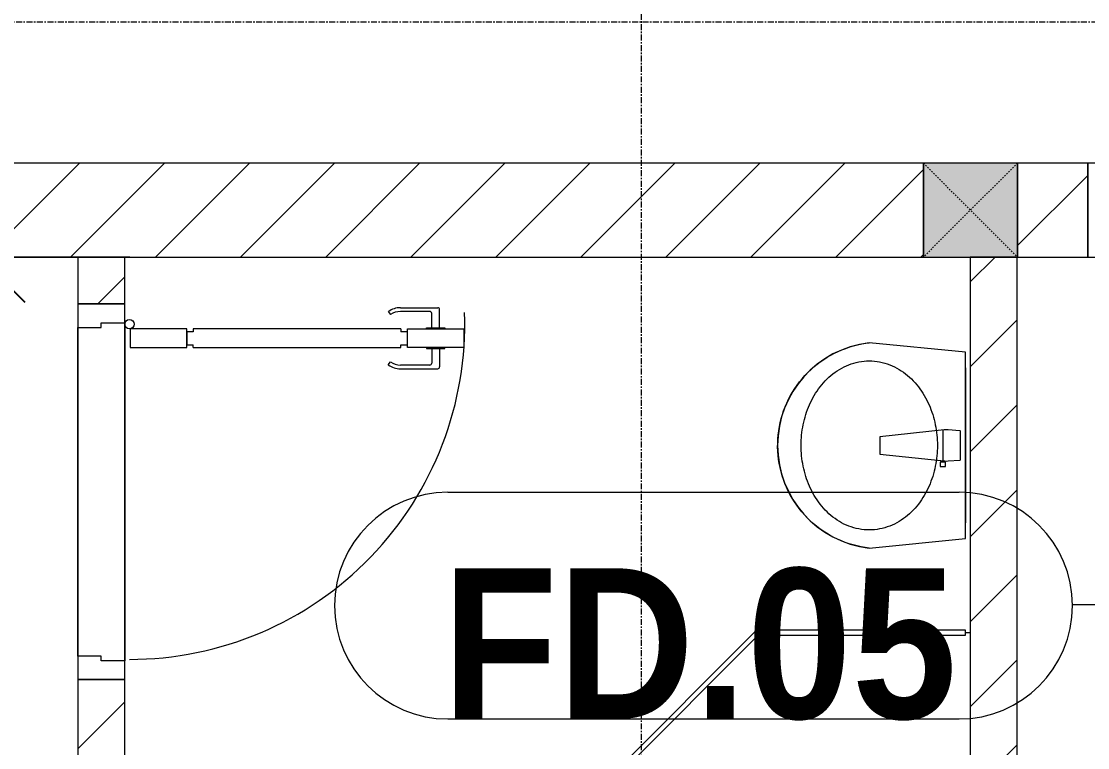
# Model space of a CAD drawing. Header units: millimetres. Extents: x 962 to 239635, y -15958 to 82755.
# Drawn here: x 109283 to 111553, y 32292 to 33839 of the extents above; entities that cross this region are included whole.
import ezdxf

# ---------------------------------------------------------------- set-up
doc = ezdxf.new("R2010")
doc.units = ezdxf.units.MM
doc.linetypes.add('Dash', pattern=[6, 3, -3])
doc.linetypes.add('Grid Line', pattern=[22.225, 12.7, -3.175, 3.175, -3.175])
for name, color, linetype, lineweight in [('0-1', 7, 'Continuous', 5), ('A-ANNO-DIMS', 211, 'Continuous', 9), ('A-ANNO-DIMS-160', 211, 'Continuous', 9), ('A-DETL-GENF-1', 9, 'Continuous', 9), ('A-DETL-GENF-2', 1, 'Continuous', 9), ('A-DOOR-1', 254, 'Continuous', 9), ('A-DOOR-2', 9, 'Continuous', 9), ('A-DOOR-4', 1, 'Continuous', 9), ('A-DOOR-FRAM-1', 1, 'Continuous', 9), ('A-DOOR-IDEN', 31, 'Continuous', 9), ('A-FLOR-2', 9, 'Continuous', 9), ('A-GLAZ-CURT-1', 254, 'Continuous', 9), ('A-GLAZ-CURT-2', 9, 'Continuous', 9), ('A-WALL', 113, 'Continuous', 9), ('A-WALL-1', 253, 'Continuous', 18), ('A-WALL-2', 9, 'Continuous', 9), ('A-WALL-3', 113, 'Continuous', 18), ('A-WALL-PATT-1', 10, 'Continuous', 9), ('A-WALL-PATT-2', 111, 'Continuous', 9), ('P-SANR-FIXT-1', 254, 'Continuous', 9), ('S-COLS', 52, 'Continuous', 9), ('S-COLS-1', 52, 'Continuous', 5), ('S-COLS-5', 52, 'Dash', 9), ('S-COLS-6', 52, 'Continuous', 18), ('S-COLS-HDLN', 52, 'Dash', 9), ('S-GRID-1', 1, 'Grid Line', 9)]:
    doc.layers.add(name, color=color, linetype=linetype, lineweight=lineweight)
doc.styles.add('Arial_B_6', font='arialbd_0.ttf', dxfattribs={"width": 0.9, "height": 320})
doc.styles.add('UTM Avo', font='UTM Avo.ttf', dxfattribs={"width": 0.9, "height": 400})
doc.dimstyles.new('1_Dim_chi_tiet_2_5_1', dxfattribs={"dimscale": 304.8, "dimtxt": 399.720379, "dimasz": 0.629921, "dimexe": 0.524934, "dimexo": 0.0625, "dimgap": 0.052493, "dimtad": 1, "dimdec": 0, "dimrnd": 5, "dimzin": 0, "dimdsep": 46, "dimtxsty": 'UTM Avo', "dimblk1": 'OBLIQUE', "dimblk2": 'OBLIQUE', "dimsah": 1, "dimcen": 0.09, "dimdle": 0.524934, "dimazin": 0, "dimtfac": 1, "dimtdec": 4, "dimtix": 1, "dimtmove": 0, "dimatfit": 3, "dimfxl": 1.049869, "dimfxlon": 1, "dimtvp": 1, "dimtolj": 1, "dimtzin": 0, "dimarcsym": 2})
pattern_1 = [(45, (0, 0), (-90.50967, 90.50967), [])]

# ---------------------------------------------------------------- blocks, each defined once
blk = doc.blocks.new('bonruatreo - Chậu rửa-V4-TKCS_MB TẦNG 2')
at = {"layer": 'P-SANR-FIXT-1'}
for p, q in [((-218.6, 205), (-198.4, 0)), ((198.4, 0), (218.6, 205)), ((-18.5, 182.5), (-32.2, 52.9)), ((18.5, 182.5), (-18.5, 182.5)), ((33, 45.4), (18.5, 182.5)), ((-35.6, 54.2), (-44.7, 54.2)), ((-44.7, 54.2), (-44.7, 42.8)), ((-35.6, 52.9), (-35.6, 54.2)), ((-32.2, 52.9), (-35.6, 52.9)), ((-35.6, 44.2), (-35.6, 52.9)), ((-32.2, 52.9), (-33.1, 44.2)), ((32.7, 48.5), (-32.7, 48.5)), ((-44.7, 42.8), (-35.6, 42.8)), ((-35.6, 42.8), (-35.6, 44.2)), ((-35.6, 44.2), (-33.1, 44.2)), ((-33, 37.3), (-31.4, 12.2)), ((31.4, 12.2), (33, 37.3)), ((-198.4, 0), (198.4, 0)), ((165, 0), (-165, 0)), ((-30.2, 11), (30.2, 11))]:
    blk.add_line(p, q, dxfattribs=at)
at = {"layer": 'P-SANR-FIXT-1', "flags": 128}
blk.add_lwpolyline([(-218.6, 205), (-217.4, 213.7), (-215.9, 222.4), (-214, 231), (-211.8, 239.5), (-209.3, 247.9), (-206.4, 256.2), (-203.2, 264.4), (-199.6, 272.5), (-195.8, 280.4), (-191.6, 288.1), (-187.1, 295.7), (-182.3, 303.1), (-177.3, 310.3), (-171.9, 317.3), (-166.3, 324.1), (-160.4, 330.6), (-154.2, 336.9), (-147.8, 342.9), (-141.2, 348.7), (-134.3, 354.2), (-127.3, 359.4), (-120, 364.4), (-112.5, 369), (-104.9, 373.4), (-97.1, 377.4), (-89.1, 381.2), (-81, 384.6), (-72.7, 387.6), (-64.4, 390.4), (-55.9, 392.8), (-47.3, 394.8), (-38.7, 396.6), (-30, 397.9), (-21.3, 399), (-12.5, 399.6), (-3.7, 400), (5.1, 399.9), (13.9, 399.6), (22.6, 398.8), (31.4, 397.8), (40.1, 396.3), (48.7, 394.5), (57.2, 392.4), (65.7, 390), (74, 387.2), (82.2, 384.1), (90.3, 380.6), (98.3, 376.8), (106.1, 372.7), (113.7, 368.3), (121.1, 363.6), (128.4, 358.7), (135.4, 353.4), (142.2, 347.8), (148.8, 342), (155.2, 335.9), (161.3, 329.6), (167.2, 323), (172.8, 316.2), (178.1, 309.2), (183.1, 302), (187.8, 294.6), (192.2, 287), (196.4, 279.2), (200.2, 271.3), (203.7, 263.2), (206.8, 255), (209.7, 246.6), (212.2, 238.2), (214.3, 229.7), (216.1, 221.1), (217.6, 212.4), (218.6, 205)], dxfattribs=at)
at = {"layer": 'P-SANR-FIXT-1'}
for centre, radius, start, end in [((0, 180), 220, 6.525, 173.475), ((-5.5, 41.4), 38.7, 353.966, 6.034), ((5.5, 41.4), 38.7, 175.8543, 186.034), ((-30.1, 12.3), 1.3, 183.5997, 268.7722), ((30.1, 12.3), 1.3, 271.2278, 356.4003)]:
    blk.add_arc(centre, radius, start, end, dxfattribs=at)
for points in [[(-180, 205), (-180, 212.4), (-178.6, 227.3), (-172.4, 248.8), (-162.5, 268.9), (-149.4, 287), (-133.8, 303), (-116.1, 316.6), (-96.9, 327.9), (-76.5, 336.8), (-55.2, 343.5), (-33.3, 347.9), (-11.2, 350.1), (11.1, 350.1), (33.3, 347.9), (55.2, 343.5), (76.5, 336.8), (96.9, 327.9), (116.1, 316.6), (133.8, 302.9), (149.5, 287), (162.5, 268.8), (172.4, 248.8), (178.6, 227.3), (180, 212.4), (180, 205)], [(180, 205), (180, 197.6), (178.6, 182.7), (172.4, 161.2), (162.5, 141.2), (149.5, 123), (133.8, 107.1), (116.1, 93.4), (96.9, 82.1), (76.5, 73.2), (55.2, 66.5), (33.3, 62.1), (11.1, 59.9), (-11.2, 59.9), (-33.3, 62.1), (-55.2, 66.5), (-76.5, 73.2), (-96.9, 82.1), (-116.1, 93.4), (-133.8, 107), (-149.4, 123), (-162.5, 141.1), (-172.4, 161.2), (-178.6, 182.7), (-180, 197.6), (-180, 205)]]:
    blk.add_open_spline(points, degree=3, dxfattribs=at)
blk = doc.blocks.new('System Panel - Glazed-647900-TKCS_MB TẦNG 2')
at = {"layer": 'A-GLAZ-CURT-2'}
for p, q in [((221.3, 5), (-221.3, 5)), ((-221.3, 5), (-221.3, -5)), ((221.3, -5), (221.3, 5)), ((-221.3, -5), (221.3, -5))]:
    blk.add_line(p, q, dxfattribs=at)
blk = doc.blocks.new('System Panel - Glazed-579379-TKCS_MB TẦNG 2')
at = {"layer": 'A-GLAZ-CURT-2'}
for p, q in [((350.6, 5), (-350.6, 5)), ((-350.6, 5), (-350.6, -5)), ((350.6, -5), (350.6, 5)), ((-350.6, -5), (350.6, -5))]:
    blk.add_line(p, q, dxfattribs=at)
blk = doc.blocks.new('DOOR_CW_01 CANH MO-PANEL KINH - DIG_02-800x2200-CỬA NHÔM KÍNH-V2-TKCS_MB TẦNG 2')
at = {"layer": 'A-DETL-GENF-1'}
for p, q in [((-347, 772), (-307, 772)), ((-347, 652), (-347, 772)), ((-307, 772), (-307, 652)), ((-349, 731.8), (-347, 731.8)), ((-349, 692.2), (-349, 731.8)), ((-347, 692.2), (-347, 731.8)), ((-307, 692.2), (-307, 731.8)), ((-305, 731.8), (-307, 731.8)), ((-305, 692.2), (-305, 731.8)), ((-392, 637), (-392, 716.5)), ((-349, 720.5), (-388, 720.5)), ((-305, 720.5), (-266, 720.5)), ((-262, 637), (-262, 716.5)), ((-384, 699.5), (-384, 637)), ((-349, 703.5), (-380, 703.5)), ((-347, 692.2), (-349, 692.2)), ((-307, 692.2), (-305, 692.2)), ((-305, 703.5), (-274, 703.5)), ((-270, 699.5), (-270, 637)), ((-307, 652), (-347, 652)), ((-347, 638), (-341, 638)), ((-347, 638), (-347, 196)), ((-313, 652), (-341, 652)), ((-341, 652), (-341, 638)), ((-313, 638), (-313, 652)), ((-307, 638), (-313, 638)), ((-307, 196), (-307, 638)), ((-383.9, 611.2), (-377.3, 615.8)), ((-270.1, 611.2), (-276.7, 615.8)), ((-347, 196), (-341, 196)), ((-307, 182), (-347, 182)), ((-347, 182), (-347, 62)), ((-341, 196), (-341, 182)), ((-341, 182), (-313, 182)), ((-307, 196), (-313, 196)), ((-313, 182), (-313, 196)), ((-307, 62), (-307, 182)), ((-347, 62), (-307, 62))]:
    blk.add_line(p, q, dxfattribs=at)
blk.add_circle((-357, 60), 10, dxfattribs=at)
for centre, radius, start, end in [((-357, 60), 714, 360, 92), ((-388, 716.5), 4, 90, 180), ((-266, 716.5), 4, 0, 90), ((-380, 699.5), 4, 90, 180), ((-274, 699.5), 4, 0, 90), ((-347, 637), 45, 180, 215), ((-347, 637), 37, 180, 215), ((-307, 637), 37, 325, 0), ((-307, 637), 45, 325, 0)]:
    blk.add_arc(centre, radius, start, end, dxfattribs=at)
at = {"layer": 'A-DOOR-2'}
for p, q in [((-360, 50), (-400, 50)), ((-400, 50), (-400, -50)), ((-360, 0), (-360, 50)), ((-357, 50), (-332, 50)), ((400, 50), (360, 50)), ((360, 50), (360, 0)), ((400, -50), (400, 50)), ((-350, 0), (-360, 0)), ((-350, -50), (-350, 0)), ((360, 0), (350, 0)), ((350, 0), (350, -50)), ((-400, -50), (-350, -50)), ((350, -50), (400, -50))]:
    blk.add_line(p, q, dxfattribs=at)
blk = doc.blocks.new('NCV_TKTC_TANG 2_rvt-1-TKCS_MB TẦNG 2')
at = {"layer": 'A-WALL-PATT-1'}
h = blk.add_hatch(dxfattribs=at)
h.set_pattern_fill('FP_1', color=256, style=0, pattern_type=2)
h.set_pattern_definition(pattern_1)
h.paths.add_polyline_path([(47752.6, 31336.9), (47752.6, 32436.9), (47652.6, 32436.9), (47652.6, 31336.9)])
h.paths.add_polyline_path([(47752.6, 33236.9), (47752.6, 33336.9), (47652.6, 33336.9), (47652.6, 33236.9)])
h = blk.add_hatch(dxfattribs=at)
h.set_pattern_fill('FP_1', color=256, style=0, pattern_type=2)
h.set_pattern_definition(pattern_1)
h.paths.add_polyline_path([(49552.6, 28936.9), (49652.6, 28936.9), (49652.6, 31236.9), (49552.6, 31236.9), (49552.6, 29437.2)])
h.paths.add_polyline_path([(49552.6, 31336.9), (49652.6, 31336.9), (49652.6, 33336.9), (49552.6, 33336.9), (49552.6, 31553.6)])
at = {"layer": 'A-FLOR-2'}
for p, q in [((47752.6, 32476.9), (47752.6, 33196.9)), ((47652.6, 32486.9), (47652.6, 33186.9)), ((47652.6, 33186.9), (47652.6, 32486.9)), ((49542.6, 32536.9), (49552.6, 32536.9))]:
    blk.add_line(p, q, dxfattribs=at)
at = {"layer": 'A-WALL-1'}
for p, q in [((47652.6, 33336.9), (47652.6, 33236.9)), ((47752.6, 33336.9), (47652.6, 33336.9)), ((47752.6, 33236.9), (47752.6, 33336.9)), ((49552.6, 33336.9), (49552.6, 31336.9)), ((49652.6, 33336.9), (49552.6, 33336.9)), ((49652.6, 31336.9), (49652.6, 33336.9)), ((47652.6, 33236.9), (47752.6, 33236.9)), ((47652.6, 32436.9), (47652.6, 31336.9)), ((47752.6, 32436.9), (47652.6, 32436.9)), ((47752.6, 31336.9), (47752.6, 32436.9))]:
    blk.add_line(p, q, dxfattribs=at)
at = {"layer": 'A-WALL-2'}
for p, q in [((47752.6, 33196.9), (47752.6, 32476.9)), ((47652.6, 32486.9), (47652.6, 33186.9))]:
    blk.add_line(p, q, dxfattribs=at)
at = {"layer": 'A-DOOR-1', "rotation": 269.9999999999985}
blk.add_blockref('DOOR_CW_01 CANH MO-PANEL KINH - DIG_02-800x2200-CỬA NHÔM KÍNH-V2-TKCS_MB TẦNG 2', (47702.6, 32836.9), dxfattribs=at)
at = {"layer": 'A-GLAZ-CURT-1'}
for name, p, rotation in [('System Panel - Glazed-579379-TKCS_MB TẦNG 2', (48852.1, 32289), 224.9999999999996), ('System Panel - Glazed-647900-TKCS_MB TẦNG 2', (49321.3, 32536.9), 180)]:
    blk.add_blockref(name, p, dxfattribs=dict(at, rotation=rotation))
at = {"layer": 'P-SANR-FIXT-1', "rotation": 89.99999999999973}
blk.add_blockref('bonruatreo - Chậu rửa-V4-TKCS_MB TẦNG 2', (49542.6, 32935.6), dxfattribs=at)
blk = doc.blocks.new('FD_05 - FD_05-1000x2200mm-835434-TKCS_MB TẦNG 2')
at = {"layer": 'A-DETL-GENF-2'}
for p, q in [((470, 100), (470, 1120)), ((470, 1120), (510, 1120)), ((510, 1120), (510, 100)), ((510, 100), (470, 100))]:
    blk.add_line(p, q, dxfattribs=at)
blk.add_arc((510, 100), 1020, 92.2475, 180, dxfattribs=at)
at = {"layer": 'A-DOOR-FRAM-1'}
for p, q in [((-510, 100), (-545, 100)), ((-545, 100), (-545, -100)), ((-510, 60), (-510, 100)), ((545, 100), (510, 100)), ((510, 100), (510, 60)), ((545, -100), (545, 100)), ((-500, 60), (-510, 60)), ((-500, -100), (-500, 60)), ((510, 60), (500, 60)), ((500, 60), (500, -100)), ((-545, -100), (-500, -100)), ((500, -100), (545, -100))]:
    blk.add_line(p, q, dxfattribs=at)
blk = doc.blocks.new('G1_SOF - BO TRU - 200x200-3052400-TKCS_MB TẦNG 2')
at = {"layer": 'S-COLS-HDLN'}
for p, q in [((-100, 100), (100, -100)), ((100, 100), (-100, -100))]:
    blk.add_line(p, q, dxfattribs=at)
blk = doc.blocks.new('STN_Door Tag - STN_Door Tag-1788670-TKCS_MB TẦNG 2')
at = {"layer": 'A-DOOR-IDEN'}
for p, q in [((-3.37, 1.495), (3.431, 1.495)), ((-3.37, -1.524), (3.431, -1.524))]:
    blk.add_line(p, q, dxfattribs=at)
for centre, start, end in [((-3.37, -0.015), 90, 270), ((3.431, -0.015), 270, 90)]:
    blk.add_arc(centre, 1.509, start, end, dxfattribs=at)
blk = doc.blocks.new('DIMBLOCK285-TKCS_MB TẦNG 2')
at = {"layer": 'A-ANNO-DIMS-160'}
for p, q in [((109194.6, 33496.9), (109194.6, 24576.9)), ((109514.6, 33336.9), (109034.6, 33336.9)), ((109194.6, 33336.9), (109514.6, 33336.9)), ((109514.6, 24736.9), (109034.6, 24736.9)), ((109194.6, 24736.9), (109514.6, 24736.9))]:
    blk.add_line(p, q, dxfattribs=at)
at = {"layer": 'A-ANNO-DIMS-160', "lineweight": 25}
for p, q in [((109194.6, 33336.9), (109098.6, 33432.9)), ((109194.6, 33336.9), (109290.6, 33240.9)), ((109194.6, 24736.9), (109098.6, 24832.9)), ((109194.6, 24736.9), (109290.6, 24640.9))]:
    blk.add_line(p, q, dxfattribs=at)
at = {"layer": 'A-ANNO-DIMS-160', "color": 0, "insert": (108675, 28489.2), "char_height": 400, "width": 1314.636, "attachment_point": 1, "rotation": 90, "line_spacing_factor": 1.110334, "style": 'UTM Avo'}
blk.add_mtext('8600', dxfattribs=at)
blk = doc.blocks.new('_Oblique')
at = {"color": 0, "linetype": 'ByBlock', "lineweight": -2}
blk.add_line((-0.5, -0.5), (0.5, 0.5), dxfattribs=at)

msp = doc.modelspace()

# ---------------------------------------------------------------- hatches: boundary and pattern name
at = {"layer": 'A-WALL-PATT-2'}
h = msp.add_hatch(dxfattribs=at)
h.set_pattern_fill('FP_1', color=256, style=0, pattern_type=2)
h.set_pattern_definition([(45, (61750.9, 0), (-90.50967, 90.50967), [])])
h.paths.add_polyline_path([(113028.9, 33336.9), (114328.5, 33336.9), (114328.5, 33536.9), (112643.5, 33536.9), (112643.5, 33336.9)])
h.paths.add_polyline_path([(111203.8, 33336.9), (111203.8, 33536.9), (106553.5, 33536.9), (106553.5, 33336.9), (109804.8, 33336.9)])
h.paths.add_polyline_path([(111403.8, 33336.9), (111553.5, 33336.9), (111553.5, 33536.9), (111403.8, 33536.9)])
at = {"layer": 'S-COLS-1'}
msp.add_hatch(color=256, dxfattribs=at).paths.add_polyline_path([(111403.8, 33336.9), (111403.8, 33536.9), (111203.8, 33536.9), (111203.8, 33336.9)])

# ---------------------------------------------------------------- linework, layer by layer
at = {"layer": 'A-DOOR-IDEN'}
msp.add_line((111900.8, 32596.3), (111521.1, 32596.2), dxfattribs=at)
at = {"layer": 'A-WALL'}
for p, q in [((111203.8, 33336.9), (111203.8, 33536.9)), ((111403.8, 33536.9), (111403.8, 33336.9))]:
    msp.add_line(p, q, dxfattribs=at)
at = {"layer": 'A-WALL-3'}
for p, q in [((111203.8, 33536.9), (106553.5, 33536.9)), ((111553.5, 33536.9), (111403.8, 33536.9)), ((111553.5, 33336.9), (111553.5, 33536.9)), ((106553.5, 33336.9), (111203.8, 33336.9)), ((111403.8, 33336.9), (111553.5, 33336.9))]:
    msp.add_line(p, q, dxfattribs=at)
at = {"layer": 'S-COLS'}
for p, q in [((111203.8, 33536.9), (111203.8, 33336.9)), ((111403.8, 33336.9), (111403.8, 33536.9))]:
    msp.add_line(p, q, dxfattribs=at)
at = {"layer": 'S-COLS-6'}
for p, q in [((111403.8, 33536.9), (111203.8, 33536.9)), ((111203.8, 33336.9), (111403.8, 33336.9))]:
    msp.add_line(p, q, dxfattribs=at)
at = {"layer": 'S-GRID-1'}
for p, q in [((110603.5, 19351.6), (110603.5, 76542.3)), ((187383.6, 33836.9), (98285.4, 33836.9)), ((189415.6, 33536.9), (96253.4, 33536.9))]:
    msp.add_line(p, q, dxfattribs=at)

# ---------------------------------------------------------------- block references
at = {"layer": '0-1'}
msp.add_blockref('NCV_TKTC_TANG 2_rvt-1-TKCS_MB TẦNG 2', (61750.9, 0), dxfattribs=at)
at = {"layer": 'A-DOOR-4', "rotation": 180}
msp.add_blockref('FD_05 - FD_05-1000x2200mm-835434-TKCS_MB TẦNG 2', (112098.5, 33436.9), dxfattribs=at)
at = {"layer": 'A-DOOR-IDEN', "xscale": 159.9999999999999, "yscale": 159.9999999999999, "zscale": 159.9999999999999}
msp.add_blockref('STN_Door Tag - STN_Door Tag-1788670-TKCS_MB TẦNG 2', (110730.7, 32596.9), dxfattribs=at)
at = {"layer": 'S-COLS-5'}
msp.add_blockref('G1_SOF - BO TRU - 200x200-3052400-TKCS_MB TẦNG 2', (111303.8, 33436.9), dxfattribs=at)

# ---------------------------------------------------------------- texts
at = {"layer": 'A-DOOR-IDEN', "insert": (110727.4, 32511.6), "char_height": 320, "width": 1124.64, "attachment_point": 5, "line_spacing_factor": 0.936439, "style": 'Arial_B_6'}
msp.add_mtext('\\pt7.2,14.4,21.6,28.8,36,43.2,50.4,57.6,64.8,72,79.2,86.4,93.6,100.8,108,115.2,122.4,129.6,136.8,144,151.2,158.4,165.6,172.8,180,187.2,194.4,201.6,208.8,216,223.2,230.4;FD.05', dxfattribs=at)

# ---------------------------------------------------------------- dimensions: what is measured, and where the dimension line sits
at = {"layer": 'A-ANNO-DIMS'}
dim = msp.add_linear_dim(base=(109194.6, 24736.9), p1=(109514.6, 33336.9), p2=(109514.6, 24736.9), angle=90, dimstyle='1_Dim_chi_tiet_2_5_1', override={"dimpost": '<>', "dimfxl": 8600}, dxfattribs=at)
dim.commit()
dim.dimension.update_dxf_attribs({"geometry": 'DIMBLOCK285-TKCS_MB TẦNG 2', "text_midpoint": (108971.6, 29036.9)})

doc.saveas('drawing.dxf')
